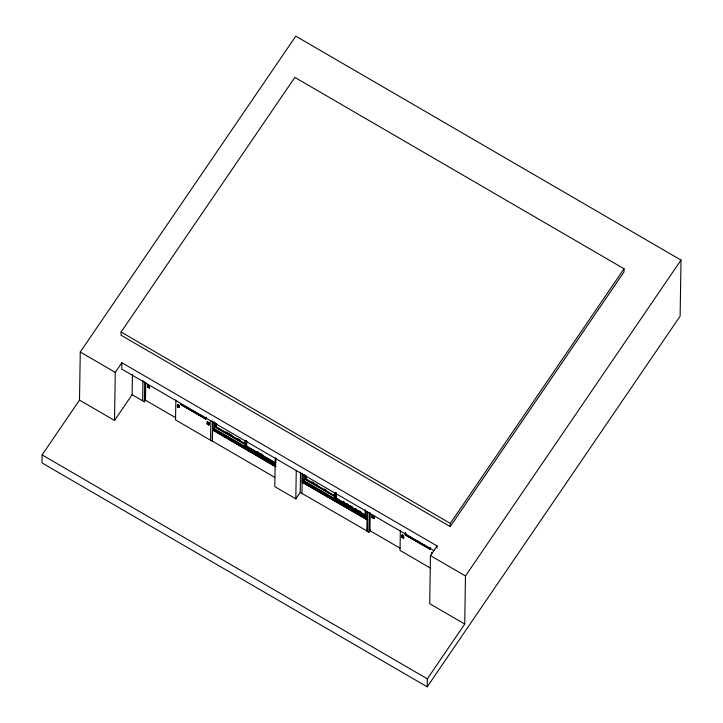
<?xml version="1.0" encoding="UTF-8"?>
<svg xmlns="http://www.w3.org/2000/svg" width="723" height="723" viewBox="0 0 723 723"><rect width="100%" height="100%" fill="white"/><g stroke="black" fill="none" stroke-linecap="round" stroke-linejoin="round"><path stroke-width="1.08" d="M212.707 421.572L212.625 428.323L275.815 465.052M275.391 464.166L214.035 428.495L214.107 421.807M214.035 428.495L215.02 427.04L215.074 422.584M216.114 423.805L216.078 427.176L245.666 444.383M216.34 423.479L216.294 426.85L245.892 444.058M244.961 440.415L244.898 445.983L275.626 463.85M246.019 440.488L245.956 446.118L275.544 463.326L275.608 457.695M246.227 441.292L246.172 445.793L275.761 463L275.815 458.499M246.498 445.314L246.543 441.934M246.715 445.467L246.769 441.012M302.359 473.692L302.277 480.434L367.411 518.301L367.492 511.559M366.082 511.278L366.019 516.855L303.687 480.614L303.75 475.038M303.687 480.614L304.672 479.159L304.726 474.704M305.766 475.915L305.73 479.295L335.318 496.493M305.992 475.598L305.946 478.969L335.544 496.177M334.613 492.526L334.55 498.102L366.236 516.529M335.671 492.607L335.599 498.237L365.196 515.436L365.26 509.814M335.879 493.411L335.824 497.912L365.413 515.119L365.467 510.619M336.15 497.433L336.204 492.923M336.367 497.587L336.421 493.122M42.115 454.903L41.988 462.91L427.212 686.85L680.126 316.168L681.012 260.09L295.788 36.15L80.262 352.029L79.503 400.099L42.115 454.903L427.338 678.843L427.212 686.85M79.503 400.099L114.523 420.461L115.282 372.39L121.88 362.72L437.054 545.946L437.026 548.079M121.112 332.038L121.066 335.237L450.248 526.606L623.994 271.965L624.048 268.757L294.857 77.397L121.112 332.038L450.302 523.398L450.248 526.606M121.88 362.72L121.771 369.128L434.026 550.655M114.523 420.461L132.119 394.677L132.436 374.406M142.621 400.786L142.946 380.515M132.119 394.677L144.374 401.798L144.69 381.907M144.374 401.798L145.477 400.19L145.757 382.494M147.628 387.121C146.362 383.344 150.908 385.992 149.381 388.134L147.628 387.121L147.772 385.034M147.917 386.977L149.534 387.474L147.917 386.977L147.944 385.214M149.318 387.79L149.562 385.711L149.381 388.134M175.861 400.018L175.544 419.909L212.309 441.292L212.598 429.914L275.788 466.651M177.37 406.579L177.623 404.491L179.024 405.305C181.346 410.456 174.37 404.528 178.988 407.546M177.623 404.491L177.515 406.832M178.771 407.392L179.024 405.305M205.947 419.159L180.732 404.5L205.947 419.159L205.983 417.063M208.857 424.979L209.046 422.548L208.857 424.979L207.112 423.958L207.248 421.871L209.001 422.892L207.248 421.871M207.393 423.823L207.646 421.735L207.393 423.823L208.793 424.636L207.618 423.497M210.565 440.28L210.872 420.388M212.309 441.292L212.634 421.003M275.246 458.472L274.803 486.624L295.815 498.843L300.217 492.39L300.533 472.128M295.815 498.843L296.258 470.691M300.217 492.39L301.961 493.411L302.286 473.113M370.501 529.878L368.857 532.3L367.103 531.278L367.401 512.047M367.103 531.278L367.383 519.9L302.142 482.196L367.383 519.9M368.857 532.3L369.164 512.408M370.239 512.996L369.959 530.673L400.108 548.206M372.11 517.614L372.246 515.526L372.11 517.614L373.972 518.472L372.218 517.451M373.818 516.529L373.791 518.292L374.044 516.204L372.417 515.716L372.39 517.478L374.017 517.966M373.854 518.635L373.999 516.547L372.137 515.689M400.334 530.519L400.027 550.411L430.176 567.944M401.852 537.072L402.096 534.984L403.497 535.797C405.594 541.175 398.897 534.948 403.461 538.048M402.096 534.984L401.997 537.325M403.497 535.797L403.398 538.138M405.359 532.734L405.323 534.83L430.537 549.498L405.214 534.993L405.242 532.896M430.429 549.652L430.456 547.555M437.054 545.946L430.456 555.616L429.706 603.687L464.726 624.039L427.338 678.843M464.726 624.039L465.476 575.969L681.012 260.09M402.322 536.213L402.847 536.583L402.322 536.339M206.371 417.668L205.712 418.635L181.202 404.383L205.928 418.31M207.112 423.958L208.965 424.817M212.598 429.914L275.68 466.814M301.961 493.411L367.212 531.116M406.335 533.908L405.675 534.875L430.411 548.811L405.892 534.559M450.302 523.398L624.048 268.757M431.73 552.372L431.694 554.297M147.664 385.196L149.408 386.218M226.172 431.92L231.902 435.246M237.632 438.581L240.497 440.244M312.011 481.816L313.918 482.928M315.824 484.039L317.731 485.142M324.419 489.028L326.326 490.14M147.736 386.959L149.489 387.971M402.033 535.083L403.434 535.897M207.42 422.06L208.82 422.874M177.542 405.07L178.943 405.883M402.024 535.562L403.425 536.376M215.02 427.04L245.757 444.907M256.999 451.414L258.906 452.526M260.822 453.637L262.729 454.749M304.672 479.159L335.409 497.026M342.838 501.31L344.744 502.422M346.651 503.533L348.558 504.645M350.474 505.757L352.381 506.859M355.246 508.531L357.153 509.634M359.06 510.745L360.967 511.857M177.388 405.296L178.789 406.109M401.871 535.788L403.271 536.602M402.006 536.846L403.407 537.659M177.524 406.353L178.924 407.166M212.517 428.477L275.707 465.214M302.169 480.596L367.302 518.463M80.262 352.029L115.282 372.39M430.456 555.616L465.476 575.969M145.477 400.181L175.635 417.713M212.426 441.129L274.641 477.307"/></g></svg>
